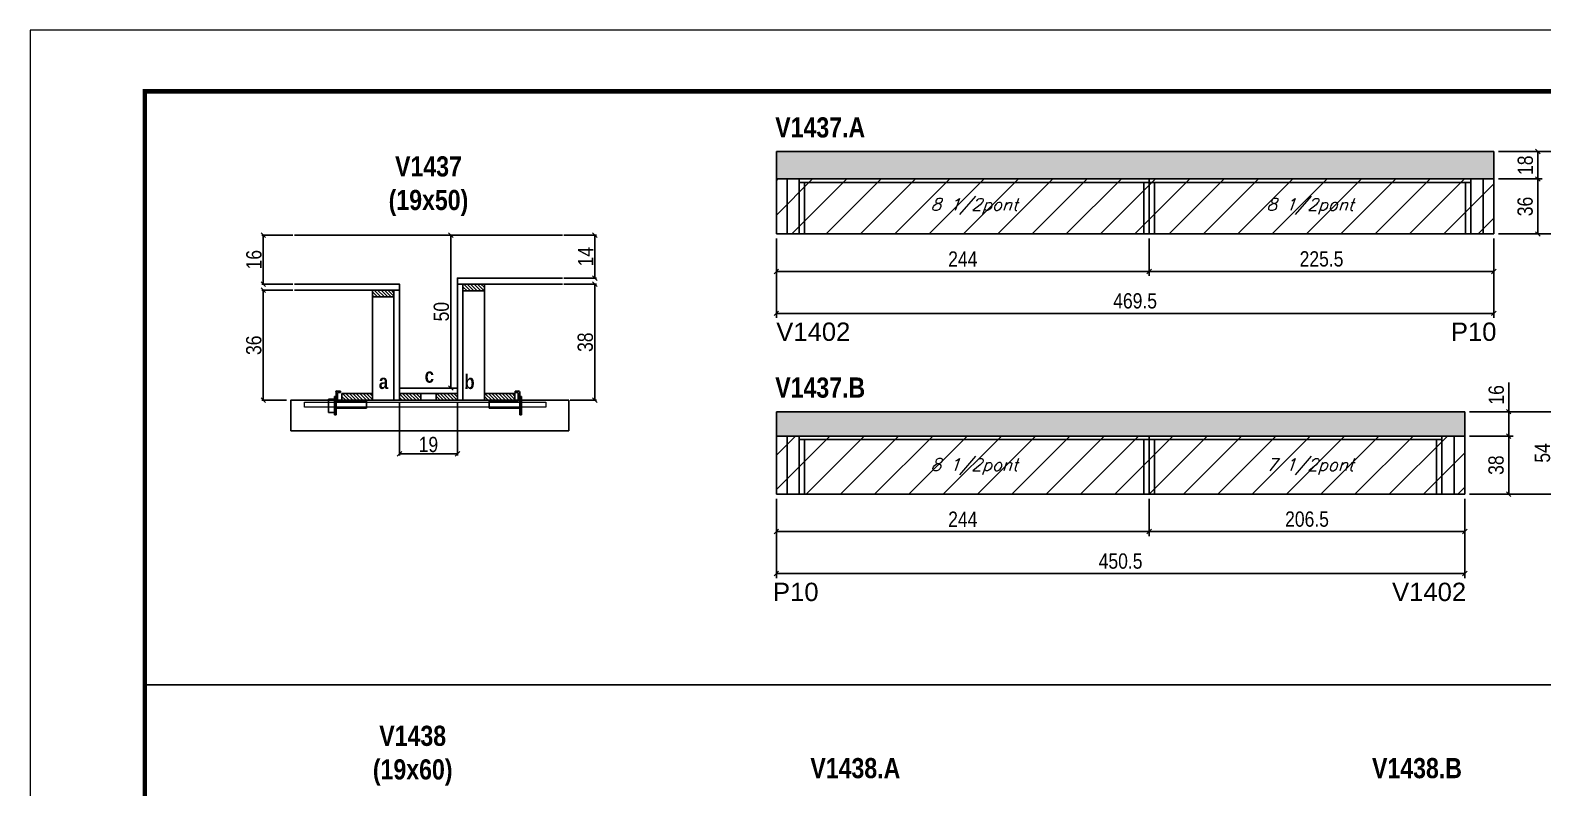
# Model space of a CAD drawing. Extents: x 3309 to 9563, y -2522 to 14608.
# Drawn here: x 3309 to 4299, y 6072 to 6568 of the extents above; entities that cross this region are included whole.
import ezdxf

# ---------------------------------------------------------------- set-up
doc = ezdxf.new("R2010")
doc.units = 0
doc.linetypes.add('DASHED', pattern=[0.75, 0.5, -0.25])
for name, color, linetype in [('5', 5, 'Continuous'), ('barrote', 251, 'Continuous'), ('COTA', 241, 'Continuous'), ('detalhes', 4, 'Continuous'), ('NOMENCLATURA', 7, 'Continuous'), ('Painéis', 200, 'Continuous'), ('presilha', 1, 'Continuous'), ('SARR_2.2x10', 60, 'Continuous'), ('SARR_2.2x7', 40, 'Continuous'), ('SARR_3.5x7', 81, 'Continuous'), ('texto', 7, 'Continuous')]:
    doc.layers.add(name, color=color, linetype=linetype)
for name, color, linetype, lineweight in [('CONCRETO', 251, 'Continuous', 25), ('Folhas', 255, 'Continuous', 9), ('Hachura', 251, 'Continuous', 9), ('SARRAFO DE PRESSAO', 251, 'DASHED', 9), ('SCO-___-LAJ', 2, 'Continuous', 0)]:
    doc.layers.add(name, color=color, linetype=linetype, lineweight=lineweight)
doc.styles.add('COTA TECNICA', font='techl___.ttf', dxfattribs={"height": 10})
doc.styles.add('COTA TECNICA 2X', font='techl___.ttf', dxfattribs={"height": 10})
doc.styles.add('Romans', font='romans.shx')
doc.styles.get("Standard").update_dxf_attribs({"font": 'arial.ttf'})
doc.styles.add('TECNICA', font='techb___.ttf', dxfattribs={"height": 10})
doc.dimstyles.new('PAINEL', dxfattribs={"dimtxt": 10, "dimasz": 3, "dimexe": 3, "dimexo": 3, "dimgap": 3, "dimtad": 1, "dimdec": 1, "dimzin": 12, "dimdsep": 46, "dimtxsty": 'COTA TECNICA', "dimblk1": 'OBLIQUE', "dimblk2": 'OBLIQUE', "dimsah": 1, "dimcen": 0.9, "dimclrd": 4, "dimclre": 4, "dimclrt": 240, "dimadec": 1, "dimazin": 3, "dimtfac": 1, "dimtdec": 1, "dimtmove": 0, "dimatfit": 3, "dimfxl": 1, "dimtolj": 1, "dimtzin": 12, "dimarcsym": 0})
doc.dimstyles.new('SECAO', dxfattribs={"dimscale": 0.333333, "dimtxt": 5, "dimasz": 9, "dimexe": 3, "dimexo": 3, "dimgap": 3, "dimtad": 1, "dimdec": 1, "dimlfac": 0.5, "dimzin": 12, "dimdsep": 46, "dimtxsty": 'COTA TECNICA 2X', "dimblk1": 'OBLIQUE', "dimblk2": 'OBLIQUE', "dimsah": 1, "dimcen": 0.9, "dimclrd": 4, "dimclre": 4, "dimclrt": 240, "dimadec": 1, "dimazin": 3, "dimtfac": 1, "dimtdec": 1, "dimtmove": 0, "dimatfit": 3, "dimfxl": 1, "dimtolj": 1, "dimtzin": 12, "dimarcsym": 0})
pattern_1 = [(135, (36786.4629, -117186.5457), (-1.122532015, -1.122532015), [])]

# ---------------------------------------------------------------- blocks, each defined once
blk = doc.blocks.new('9999999999')
at = {"layer": 'Folhas'}
blk.add_lwpolyline([(98138.98, 34190.21), (99623.98, 34190.21), (99623.98, 35240.21), (98138.98, 35240.21)], close=True, dxfattribs=at)
at = {"layer": 'Folhas', "color": 30, "const_width": 3}
blk.add_lwpolyline([(98213.98, 34230.21), (99583.98, 34230.21), (99583.98, 35200.21), (98213.98, 35200.21)], close=True, dxfattribs=at)
blk = doc.blocks.new('_Oblique')
at = {"color": 0, "linetype": 'ByBlock', "lineweight": -2}
blk.add_line((-0.5, -0.5), (0.5, 0.5), dxfattribs=at)
blk = doc.blocks.new('*D2461')
at = {"layer": 'COTA', "color": 4, "lineweight": -2, "transparency": 16777216}
for p, q in [((3550.92, 6324.62), (3550.92, 6289.53)), ((3588.92, 6324.62), (3588.92, 6289.53)), ((3588.92, 6290.53), (3550.92, 6290.53))]:
    blk.add_line(p, q, dxfattribs=at)
at = {"layer": 'Defpoints', "color": 0, "transparency": 16777216}
for p in [(3550.92, 6325.62), (3588.92, 6325.62), (3550.92, 6290.53)]:
    blk.add_point(p, dxfattribs=at)
at = {"layer": 'COTA', "color": 4, "lineweight": -2, "transparency": 16777216, "xscale": 3, "yscale": 3, "zscale": 3, "rotation": 180}
blk.add_blockref('_Oblique', (3550.92, 6290.53), dxfattribs=at)
at = {"layer": 'COTA', "color": 4, "lineweight": -2, "transparency": 16777216, "xscale": 3, "yscale": 3, "zscale": 3}
blk.add_blockref('_Oblique', (3588.92, 6290.53), dxfattribs=at)
at = {"layer": 'COTA', "color": 240, "transparency": 16777216, "insert": (3569.92, 6296.62), "char_height": 10, "attachment_point": 5, "style": 'COTA TECNICA 2X'}
blk.add_mtext('\\A1;19', dxfattribs=at)
blk = doc.blocks.new('PRESILHA METÁLICA 1')
at = {"layer": 'presilha'}
for p, q in [((6, 15.5), (7.5, 15.5)), ((6, -2.5), (6, 15.5)), ((7.5, 10.6), (7.5, 19.9)), ((7.5, 15.5), (7.5, -2.5)), ((12, 21), (8.6, 21)), ((9, 11.6), (9, 18.9)), ((12, 19.5), (9.6, 19.5)), ((12, 21), (12, 19.5)), ((0, 13), (6, 13)), ((0, 13), (0, 0)), ((6, 0), (0, 0)), ((6, 13), (6, 0)), ((37.5, 4.1), (7.5, 4.1)), ((37.5, 11), (9.6, 11)), ((37.5, 11), (37.5, 4.1)), ((7.5, -2.5), (6, -2.5))]:
    blk.add_line(p, q, dxfattribs=at)
for centre, radius, start, end in [((8.6, 19.9), 1.14, 90, 180), ((9.6, 18.9), 0.57, 90, 180), ((9.6, 11.6), 0.57, 180, 270)]:
    blk.add_arc(centre, radius, start, end, dxfattribs=at)
blk = doc.blocks.new('PRESILHA METÁLICA 2')
at = {"layer": 'presilha'}
for p, q in [((-5.2, 23.5), (-5.2, 22)), ((-5.2, 23.5), (-1.9, 23.5)), ((-5.2, 22), (-2.8, 22)), ((-2.2, 14.1), (-2.2, 21.4)), ((0.8, 18), (-0.8, 18)), ((-0.8, 18), (-0.8, 0)), ((-0.8, 14.6), (-0.8, 22.4)), ((0.8, 0), (0.8, 18)), ((-30.8, 13.5), (-30.8, 6.6)), ((-30.8, 13.5), (-2.8, 13.5)), ((-30.8, 6.6), (-0.8, 6.6)), ((-0.8, 0), (0.8, 0))]:
    blk.add_line(p, q, dxfattribs=at)
for centre, radius, start, end in [((-2.8, 21.4), 0.57, 0, 90), ((-1.9, 22.4), 1.14, 0, 90), ((-2.8, 14.1), 0.57, 270, 0)]:
    blk.add_arc(centre, radius, start, end, dxfattribs=at)
blk = doc.blocks.new('*D2462')
at = {"layer": 'COTA', "color": 4, "lineweight": -2, "transparency": 16777216}
for p, q in [((3481.23, 6397.62), (3460.88, 6397.62)), ((3461.88, 6397.62), (3461.88, 6325.62)), ((3477.11, 6325.62), (3460.88, 6325.62))]:
    blk.add_line(p, q, dxfattribs=at)
at = {"layer": 'Defpoints', "color": 0, "transparency": 16777216}
for p in [(3482.23, 6397.62), (3461.88, 6325.62), (3478.11, 6325.62)]:
    blk.add_point(p, dxfattribs=at)
at = {"layer": 'COTA', "color": 4, "lineweight": -2, "transparency": 16777216, "xscale": 3, "yscale": 3, "zscale": 3}
for p, rotation in [((3461.88, 6397.62), 90), ((3461.88, 6325.62), 270)]:
    blk.add_blockref('_Oblique', p, dxfattribs=dict(at, rotation=rotation))
at = {"layer": 'COTA', "color": 240, "transparency": 16777216, "insert": (3455.66, 6361.62), "char_height": 10, "attachment_point": 5, "rotation": 90, "style": 'COTA TECNICA 2X'}
blk.add_mtext('\\A1;36', dxfattribs=at)
blk = doc.blocks.new('*D2463')
at = {"layer": 'COTA', "color": 4, "lineweight": -2, "transparency": 16777216}
for p, q in [((3658.62, 6401.62), (3679.84, 6401.62)), ((3678.84, 6401.62), (3678.84, 6325.62)), ((3662.74, 6325.62), (3679.84, 6325.62))]:
    blk.add_line(p, q, dxfattribs=at)
at = {"layer": 'Defpoints', "color": 0, "transparency": 16777216}
for p in [(3657.62, 6401.62), (3661.74, 6325.62), (3678.84, 6325.62)]:
    blk.add_point(p, dxfattribs=at)
at = {"layer": 'COTA', "color": 4, "lineweight": -2, "transparency": 16777216, "xscale": 3, "yscale": 3, "zscale": 3}
for p, rotation in [((3678.84, 6401.62), 90), ((3678.84, 6325.62), 270)]:
    blk.add_blockref('_Oblique', p, dxfattribs=dict(at, rotation=rotation))
at = {"layer": 'COTA', "color": 240, "transparency": 16777216, "insert": (3672.6, 6363.62), "char_height": 10, "attachment_point": 5, "rotation": 90, "style": 'COTA TECNICA 2X'}
blk.add_mtext('\\A1;38', dxfattribs=at)
blk = doc.blocks.new('*D2464')
at = {"layer": 'COTA', "color": 4, "lineweight": -2, "transparency": 16777216}
for p, q in [((3587.92, 6433.62), (3583.53, 6433.62)), ((3584.53, 6333.62), (3584.53, 6433.62)), ((3587.92, 6333.62), (3583.53, 6333.62))]:
    blk.add_line(p, q, dxfattribs=at)
at = {"layer": 'Defpoints', "color": 0, "transparency": 16777216}
for p in [(3584.53, 6433.62), (3588.92, 6433.62), (3588.92, 6333.62)]:
    blk.add_point(p, dxfattribs=at)
at = {"layer": 'COTA', "color": 4, "lineweight": -2, "transparency": 16777216, "xscale": 3, "yscale": 3, "zscale": 3}
for p, rotation in [((3584.53, 6433.62), 90), ((3584.53, 6333.62), 270)]:
    blk.add_blockref('_Oblique', p, dxfattribs=dict(at, rotation=rotation))
at = {"layer": 'COTA', "color": 240, "transparency": 16777216, "insert": (3578.42, 6383.62), "char_height": 10, "attachment_point": 5, "rotation": 90, "style": 'COTA TECNICA 2X'}
blk.add_mtext('\\A1;50', dxfattribs=at)
blk = doc.blocks.new('*D2465')
at = {"layer": 'COTA', "color": 4, "lineweight": -2, "transparency": 16777216}
for p, q in [((3658.62, 6433.62), (3679.84, 6433.62)), ((3678.84, 6405.62), (3678.84, 6433.62)), ((3658.62, 6405.62), (3679.84, 6405.62))]:
    blk.add_line(p, q, dxfattribs=at)
at = {"layer": 'Defpoints', "color": 0, "transparency": 16777216}
for p in [(3657.62, 6433.62), (3678.84, 6433.62), (3657.62, 6405.62)]:
    blk.add_point(p, dxfattribs=at)
at = {"layer": 'COTA', "color": 4, "lineweight": -2, "transparency": 16777216, "xscale": 3, "yscale": 3, "zscale": 3}
for p, rotation in [((3678.84, 6433.62), 90), ((3678.84, 6405.62), 270)]:
    blk.add_blockref('_Oblique', p, dxfattribs=dict(at, rotation=rotation))
at = {"layer": 'COTA', "color": 240, "transparency": 16777216, "insert": (3672.77, 6419.62), "char_height": 10, "attachment_point": 5, "rotation": 90, "style": 'COTA TECNICA 2X'}
blk.add_mtext('\\A1;14', dxfattribs=at)
blk = doc.blocks.new('*D2466')
at = {"layer": 'COTA', "color": 4, "lineweight": -2, "transparency": 16777216}
for p, q in [((3481.23, 6433.62), (3460.88, 6433.62)), ((3461.88, 6401.62), (3461.88, 6433.62)), ((3481.23, 6401.62), (3460.88, 6401.62))]:
    blk.add_line(p, q, dxfattribs=at)
at = {"layer": 'Defpoints', "color": 0, "transparency": 16777216}
for p in [(3461.88, 6433.62), (3482.23, 6433.62), (3482.23, 6401.62)]:
    blk.add_point(p, dxfattribs=at)
at = {"layer": 'COTA', "color": 4, "lineweight": -2, "transparency": 16777216, "xscale": 3, "yscale": 3, "zscale": 3}
for p, rotation in [((3461.88, 6433.62), 90), ((3461.88, 6401.62), 270)]:
    blk.add_blockref('_Oblique', p, dxfattribs=dict(at, rotation=rotation))
at = {"layer": 'COTA', "color": 240, "transparency": 16777216, "insert": (3455.77, 6417.62), "char_height": 10, "attachment_point": 5, "rotation": 90, "style": 'COTA TECNICA 2X'}
blk.add_mtext('\\A1;16', dxfattribs=at)
blk = doc.blocks.new('*D2470')
at = {"layer": 'COTA', "color": 4, "lineweight": -2, "transparency": 16777216}
for p, q in [((3797.59, 6431.46), (3797.59, 6379.51)), ((4267.09, 6431.46), (4267.09, 6379.51)), ((3797.59, 6382.51), (4267.09, 6382.51))]:
    blk.add_line(p, q, dxfattribs=at)
at = {"layer": 'Defpoints', "color": 0, "transparency": 16777216}
for p in [(3797.59, 6434.46), (4267.09, 6434.46), (4267.09, 6382.51)]:
    blk.add_point(p, dxfattribs=at)
at = {"layer": 'COTA', "color": 4, "lineweight": -2, "transparency": 16777216, "xscale": 3, "yscale": 3, "zscale": 3, "rotation": 180}
blk.add_blockref('_Oblique', (3797.59, 6382.51), dxfattribs=at)
at = {"layer": 'COTA', "color": 4, "lineweight": -2, "transparency": 16777216, "xscale": 3, "yscale": 3, "zscale": 3}
blk.add_blockref('_Oblique', (4267.09, 6382.51), dxfattribs=at)
at = {"layer": 'COTA', "color": 240, "transparency": 16777216, "insert": (4032.34, 6390.64), "char_height": 10, "attachment_point": 5, "style": 'COTA TECNICA'}
blk.add_mtext('\\A1;469.5', dxfattribs=at)
blk = doc.blocks.new('*D2471')
at = {"layer": 'COTA', "color": 4, "lineweight": -2, "transparency": 16777216}
for p, q in [((3797.59, 6431.46), (3797.59, 6406.98)), ((4041.59, 6431.46), (4041.59, 6406.98)), ((3797.59, 6409.98), (4041.59, 6409.98))]:
    blk.add_line(p, q, dxfattribs=at)
at = {"layer": 'Defpoints', "color": 0, "transparency": 16777216}
for p in [(3797.59, 6434.46), (4041.59, 6434.46), (4041.59, 6409.98)]:
    blk.add_point(p, dxfattribs=at)
at = {"layer": 'COTA', "color": 4, "lineweight": -2, "transparency": 16777216, "xscale": 3, "yscale": 3, "zscale": 3, "rotation": 180}
blk.add_blockref('_Oblique', (3797.59, 6409.98), dxfattribs=at)
at = {"layer": 'COTA', "color": 4, "lineweight": -2, "transparency": 16777216, "xscale": 3, "yscale": 3, "zscale": 3}
blk.add_blockref('_Oblique', (4041.59, 6409.98), dxfattribs=at)
at = {"layer": 'COTA', "color": 240, "transparency": 16777216, "insert": (3919.59, 6418.06), "char_height": 10, "attachment_point": 5, "style": 'COTA TECNICA'}
blk.add_mtext('\\A1;244', dxfattribs=at)
blk = doc.blocks.new('*D2472')
at = {"layer": 'COTA', "color": 4, "lineweight": -2, "transparency": 16777216}
for p, q in [((4041.59, 6431.46), (4041.59, 6406.98)), ((4267.09, 6431.46), (4267.09, 6406.98)), ((4041.59, 6409.98), (4267.09, 6409.98))]:
    blk.add_line(p, q, dxfattribs=at)
at = {"layer": 'Defpoints', "color": 0, "transparency": 16777216}
for p in [(4041.59, 6434.46), (4267.09, 6434.46), (4267.09, 6409.98)]:
    blk.add_point(p, dxfattribs=at)
at = {"layer": 'COTA', "color": 4, "lineweight": -2, "transparency": 16777216, "xscale": 3, "yscale": 3, "zscale": 3, "rotation": 180}
blk.add_blockref('_Oblique', (4041.59, 6409.98), dxfattribs=at)
at = {"layer": 'COTA', "color": 4, "lineweight": -2, "transparency": 16777216, "xscale": 3, "yscale": 3, "zscale": 3}
blk.add_blockref('_Oblique', (4267.09, 6409.98), dxfattribs=at)
at = {"layer": 'COTA', "color": 240, "transparency": 16777216, "insert": (4154.34, 6418.09), "char_height": 10, "attachment_point": 5, "style": 'COTA TECNICA'}
blk.add_mtext('\\A1;225.5', dxfattribs=at)
blk = doc.blocks.new('*D2467')
at = {"layer": 'COTA', "color": 4, "lineweight": -2, "transparency": 16777216}
for p, q in [((4270.09, 6488.46), (4298.81, 6488.46)), ((4295.81, 6470.46), (4295.81, 6488.46)), ((4270.09, 6470.46), (4298.81, 6470.46))]:
    blk.add_line(p, q, dxfattribs=at)
at = {"layer": 'Defpoints', "color": 0, "transparency": 16777216}
for p in [(4267.09, 6488.46), (4295.81, 6488.46), (4267.09, 6470.46)]:
    blk.add_point(p, dxfattribs=at)
at = {"layer": 'COTA', "color": 4, "lineweight": -2, "transparency": 16777216, "xscale": 3, "yscale": 3, "zscale": 3}
for p, rotation in [((4295.81, 6488.46), 90), ((4295.81, 6470.46), 270)]:
    blk.add_blockref('_Oblique', p, dxfattribs=dict(at, rotation=rotation))
at = {"layer": 'COTA', "color": 240, "transparency": 16777216, "insert": (4287.72, 6479.46), "char_height": 10, "attachment_point": 5, "rotation": 90, "style": 'COTA TECNICA'}
blk.add_mtext('\\A1;18', dxfattribs=at)
blk = doc.blocks.new('*D2468')
at = {"layer": 'COTA', "color": 4, "lineweight": -2, "transparency": 16777216}
for p, q in [((4270.09, 6470.46), (4298.81, 6470.46)), ((4295.81, 6470.46), (4295.81, 6434.46)), ((4270.09, 6434.46), (4298.81, 6434.46))]:
    blk.add_line(p, q, dxfattribs=at)
at = {"layer": 'Defpoints', "color": 0, "transparency": 16777216}
for p in [(4267.09, 6470.46), (4267.09, 6434.46), (4295.81, 6434.46)]:
    blk.add_point(p, dxfattribs=at)
at = {"layer": 'COTA', "color": 4, "lineweight": -2, "transparency": 16777216, "xscale": 3, "yscale": 3, "zscale": 3}
for p, rotation in [((4295.81, 6470.46), 90), ((4295.81, 6434.46), 270)]:
    blk.add_blockref('_Oblique', p, dxfattribs=dict(at, rotation=rotation))
at = {"layer": 'COTA', "color": 240, "transparency": 16777216, "insert": (4287.59, 6452.46), "char_height": 10, "attachment_point": 5, "rotation": 90, "style": 'COTA TECNICA'}
blk.add_mtext('\\A1;36', dxfattribs=at)
blk = doc.blocks.new('*D2469')
at = {"layer": 'COTA', "color": 4, "lineweight": -2, "transparency": 16777216}
for p, q in [((4270.09, 6488.46), (4329.05, 6488.46)), ((4326.05, 6434.46), (4326.05, 6488.46)), ((4270.09, 6434.46), (4329.05, 6434.46))]:
    blk.add_line(p, q, dxfattribs=at)
at = {"layer": 'Defpoints', "color": 0, "transparency": 16777216}
for p in [(4267.09, 6488.46), (4326.05, 6488.46), (4267.09, 6434.46)]:
    blk.add_point(p, dxfattribs=at)
at = {"layer": 'COTA', "color": 4, "lineweight": -2, "transparency": 16777216, "xscale": 3, "yscale": 3, "zscale": 3}
for p, rotation in [((4326.05, 6488.46), 90), ((4326.05, 6434.46), 270)]:
    blk.add_blockref('_Oblique', p, dxfattribs=dict(at, rotation=rotation))
at = {"layer": 'COTA', "color": 240, "transparency": 16777216, "insert": (4317.94, 6461.46), "char_height": 10, "attachment_point": 5, "rotation": 90, "style": 'COTA TECNICA'}
blk.add_mtext('\\A1;54', dxfattribs=at)
blk = doc.blocks.new('*D2476')
at = {"layer": 'COTA', "color": 4, "lineweight": -2, "transparency": 16777216}
for p, q in [((3797.59, 6261.14), (3797.59, 6209.19)), ((4248.09, 6261.14), (4248.09, 6209.19)), ((3797.59, 6212.19), (4248.09, 6212.19))]:
    blk.add_line(p, q, dxfattribs=at)
at = {"layer": 'Defpoints', "color": 0, "transparency": 16777216}
for p in [(3797.59, 6264.14), (4248.09, 6264.14), (4248.09, 6212.19)]:
    blk.add_point(p, dxfattribs=at)
at = {"layer": 'COTA', "color": 4, "lineweight": -2, "transparency": 16777216, "xscale": 3, "yscale": 3, "zscale": 3, "rotation": 180}
blk.add_blockref('_Oblique', (3797.59, 6212.19), dxfattribs=at)
at = {"layer": 'COTA', "color": 4, "lineweight": -2, "transparency": 16777216, "xscale": 3, "yscale": 3, "zscale": 3}
blk.add_blockref('_Oblique', (4248.09, 6212.19), dxfattribs=at)
at = {"layer": 'COTA', "color": 240, "transparency": 16777216, "insert": (4022.84, 6220.3), "char_height": 10, "attachment_point": 5, "style": 'COTA TECNICA'}
blk.add_mtext('\\A1;450.5', dxfattribs=at)
blk = doc.blocks.new('*D2477')
at = {"layer": 'COTA', "color": 4, "lineweight": -2, "transparency": 16777216}
for p, q in [((3797.59, 6261.14), (3797.59, 6236.67)), ((4041.59, 6261.14), (4041.59, 6236.67)), ((3797.59, 6239.67), (4041.59, 6239.67))]:
    blk.add_line(p, q, dxfattribs=at)
at = {"layer": 'Defpoints', "color": 0, "transparency": 16777216}
for p in [(3797.59, 6264.14), (4041.59, 6264.14), (4041.59, 6239.67)]:
    blk.add_point(p, dxfattribs=at)
at = {"layer": 'COTA', "color": 4, "lineweight": -2, "transparency": 16777216, "xscale": 3, "yscale": 3, "zscale": 3, "rotation": 180}
blk.add_blockref('_Oblique', (3797.59, 6239.67), dxfattribs=at)
at = {"layer": 'COTA', "color": 4, "lineweight": -2, "transparency": 16777216, "xscale": 3, "yscale": 3, "zscale": 3}
blk.add_blockref('_Oblique', (4041.59, 6239.67), dxfattribs=at)
at = {"layer": 'COTA', "color": 240, "transparency": 16777216, "insert": (3919.59, 6247.74), "char_height": 10, "attachment_point": 5, "style": 'COTA TECNICA'}
blk.add_mtext('\\A1;244', dxfattribs=at)
blk = doc.blocks.new('*D2478')
at = {"layer": 'COTA', "color": 4, "lineweight": -2, "transparency": 16777216}
for p, q in [((4041.59, 6261.14), (4041.59, 6236.67)), ((4248.09, 6261.14), (4248.09, 6236.67)), ((4041.59, 6239.67), (4248.09, 6239.67))]:
    blk.add_line(p, q, dxfattribs=at)
at = {"layer": 'Defpoints', "color": 0, "transparency": 16777216}
for p in [(4041.59, 6264.14), (4248.09, 6264.14), (4248.09, 6239.67)]:
    blk.add_point(p, dxfattribs=at)
at = {"layer": 'COTA', "color": 4, "lineweight": -2, "transparency": 16777216, "xscale": 3, "yscale": 3, "zscale": 3, "rotation": 180}
blk.add_blockref('_Oblique', (4041.59, 6239.67), dxfattribs=at)
at = {"layer": 'COTA', "color": 4, "lineweight": -2, "transparency": 16777216, "xscale": 3, "yscale": 3, "zscale": 3}
blk.add_blockref('_Oblique', (4248.09, 6239.67), dxfattribs=at)
at = {"layer": 'COTA', "color": 240, "transparency": 16777216, "insert": (4144.84, 6247.77), "char_height": 10, "attachment_point": 5, "style": 'COTA TECNICA'}
blk.add_mtext('\\A1;206.5', dxfattribs=at)
blk = doc.blocks.new('*D2473')
at = {"layer": 'COTA', "color": 4, "lineweight": -2, "transparency": 16777216}
for p, q in [((4276.81, 6318.14), (4276.81, 6337.15)), ((4251.09, 6318.14), (4279.81, 6318.14)), ((4276.81, 6302.14), (4276.81, 6318.14)), ((4251.09, 6302.14), (4279.81, 6302.14))]:
    blk.add_line(p, q, dxfattribs=at)
at = {"layer": 'Defpoints', "color": 0, "transparency": 16777216}
for p in [(4248.09, 6318.14), (4276.81, 6318.14), (4248.09, 6302.14)]:
    blk.add_point(p, dxfattribs=at)
at = {"layer": 'COTA', "color": 4, "lineweight": -2, "transparency": 16777216, "xscale": 3, "yscale": 3, "zscale": 3}
for p, rotation in [((4276.81, 6318.14), 90), ((4276.81, 6302.14), 270)]:
    blk.add_blockref('_Oblique', p, dxfattribs=dict(at, rotation=rotation))
at = {"layer": 'COTA', "color": 240, "transparency": 16777216, "insert": (4268.71, 6329.15), "char_height": 10, "attachment_point": 5, "rotation": 90, "style": 'COTA TECNICA'}
blk.add_mtext('\\A1;16', dxfattribs=at)
blk = doc.blocks.new('*D2474')
at = {"layer": 'COTA', "color": 4, "lineweight": -2, "transparency": 16777216}
for p, q in [((4251.09, 6302.14), (4279.81, 6302.14)), ((4276.81, 6302.14), (4276.81, 6264.14)), ((4251.09, 6264.14), (4279.81, 6264.14))]:
    blk.add_line(p, q, dxfattribs=at)
at = {"layer": 'Defpoints', "color": 0, "transparency": 16777216}
for p in [(4248.09, 6302.14), (4248.09, 6264.14), (4276.81, 6264.14)]:
    blk.add_point(p, dxfattribs=at)
at = {"layer": 'COTA', "color": 4, "lineweight": -2, "transparency": 16777216, "xscale": 3, "yscale": 3, "zscale": 3}
for p, rotation in [((4276.81, 6302.14), 90), ((4276.81, 6264.14), 270)]:
    blk.add_blockref('_Oblique', p, dxfattribs=dict(at, rotation=rotation))
at = {"layer": 'COTA', "color": 240, "transparency": 16777216, "insert": (4268.57, 6283.14), "char_height": 10, "attachment_point": 5, "rotation": 90, "style": 'COTA TECNICA'}
blk.add_mtext('\\A1;38', dxfattribs=at)
blk = doc.blocks.new('*D2475')
at = {"layer": 'COTA', "color": 4, "lineweight": -2, "transparency": 16777216}
for p, q in [((4251.09, 6318.14), (4310.05, 6318.14)), ((4307.05, 6264.14), (4307.05, 6318.14)), ((4251.09, 6264.14), (4310.05, 6264.14))]:
    blk.add_line(p, q, dxfattribs=at)
at = {"layer": 'Defpoints', "color": 0, "transparency": 16777216}
for p in [(4248.09, 6318.14), (4307.05, 6318.14), (4248.09, 6264.14)]:
    blk.add_point(p, dxfattribs=at)
at = {"layer": 'COTA', "color": 4, "lineweight": -2, "transparency": 16777216, "xscale": 3, "yscale": 3, "zscale": 3}
for p, rotation in [((4307.05, 6318.14), 90), ((4307.05, 6264.14), 270)]:
    blk.add_blockref('_Oblique', p, dxfattribs=dict(at, rotation=rotation))
at = {"layer": 'COTA', "color": 240, "transparency": 16777216, "insert": (4298.94, 6291.14), "char_height": 10, "attachment_point": 5, "rotation": 90, "style": 'COTA TECNICA'}
blk.add_mtext('\\A1;54', dxfattribs=at)

msp = doc.modelspace()

# ---------------------------------------------------------------- hatches: boundary and pattern name
at = {"layer": 'COTA'}
h = msp.add_hatch(dxfattribs=at)
h.set_pattern_fill('AR-CONC', color=256, scale=0.03)
h.set_pattern_definition([(50, (-3191.81, -5729.007), (5.46554, -0.4781726), [0.5715, -6.2865]), (355, (-3191.81, -5729.007), (-1.0573026, 5.7317054), [0.4572, -5.0292175]), (100.451445, (-3191.3546, -5729.047), (4.4082374, 5.2535326), [0.4857003, -5.3427073]), (46.1842, (-3191.81, -5727.483), (8.1323712, -1.2612698), [0.85725, -9.42975]), (96.63556, (-3191.132, -5727.588), (7.122124, 7.4227837), [0.7285507, -8.0140682]), (351.18415, (-3191.81, -5727.483), (7.122124, 7.4227837), [0.685799, -7.543792]), (21, (-3191.048, -5727.864), (4.5484317, -3.067956), [0.5715, -6.2865]), (326, (-3191.048, -5727.864), (1.8540609, 5.525639), [0.4572, -5.0292]), (71.451445, (-3190.669, -5728.1197), (6.4024926, 2.457683), [0.4857003, -5.3426981]), (37.5, (-3191.81, -5729.007), (0.0926581, 2.53665117), [0, -4.96824, 0, -5.1054, 0, -5.04825]), (7.5, (-3191.81, -5729.007), (2.0045899, 3.00541724), [0, -2.91084, 0, -4.85394, 0, -1.92405]), (327.5, (-3193.5093, -5729.007), (4.06771786, -0.17186232), [0, -1.905, 0, -5.9436, 0, -7.8867]), (317.5, (-3194.2713, -5729.007), (4.4438754, 0.7627947), [0, -2.4765, 0, -3.94716, 0, -5.6007])])
h.paths.add_polyline_path([(3797.59, 6488.46), (3797.59, 6470.46), (4267.09, 6470.46), (4267.09, 6488.46)])
h = msp.add_hatch(dxfattribs=at)
h.set_pattern_fill('AR-CONC', color=256, scale=0.03)
h.set_pattern_definition([(50, (-3191.81, -5897.326), (5.46554, -0.4781726), [0.5715, -6.2865]), (355, (-3191.81, -5897.326), (-1.0573026, 5.7317054), [0.4572, -5.0292175]), (100.451445, (-3191.3546, -5897.366), (4.4082374, 5.2535326), [0.4857003, -5.3427073]), (46.1842, (-3191.81, -5895.802), (8.1323712, -1.2612698), [0.85725, -9.42975]), (96.63556, (-3191.132, -5895.907), (7.122124, 7.4227837), [0.7285507, -8.0140682]), (351.18415, (-3191.81, -5895.802), (7.122124, 7.4227837), [0.685799, -7.543792]), (21, (-3191.048, -5896.183), (4.5484317, -3.067956), [0.5715, -6.2865]), (326, (-3191.048, -5896.183), (1.8540609, 5.525639), [0.4572, -5.0292]), (71.451445, (-3190.669, -5896.439), (6.4024926, 2.457683), [0.4857003, -5.3426981]), (37.5, (-3191.81, -5897.3262), (0.0926581, 2.53665117), [0, -4.96824, 0, -5.1054, 0, -5.04825]), (7.5, (-3191.81, -5897.3262), (2.0045899, 3.00541724), [0, -2.91084, 0, -4.85394, 0, -1.92405]), (327.5, (-3193.5093, -5897.3262), (4.06771786, -0.17186232), [0, -1.905, 0, -5.9436, 0, -7.8867]), (317.5, (-3194.2713, -5897.3262), (4.4438754, 0.7627947), [0, -2.4765, 0, -3.94716, 0, -5.6007])])
h.paths.add_polyline_path([(3797.59, 6318.14), (3797.59, 6302.14), (4248.09, 6302.14), (4248.09, 6318.14)])
at = {"layer": 'Hachura', "linetype": 'ByBlock'}
h = msp.add_hatch(dxfattribs=at)
h.set_pattern_fill('ANSI31', color=256, scale=5)
h.paths.add_polyline_path([(3797.59, 6470.46), (3797.59, 6434.46), (4041.59, 6434.46), (4041.59, 6470.46)])
h.paths.add_polyline_path([(4041.59, 6470.46), (4041.59, 6434.46), (4267.09, 6434.46), (4267.09, 6470.46)])
h.paths.add_polyline_path([(4248.09, 6264.14), (4248.09, 6302.14), (4041.59, 6302.14), (4041.59, 6264.14)])
h.paths.add_polyline_path([(4041.59, 6264.14), (4041.59, 6302.14), (3797.59, 6302.14), (3797.59, 6264.14)])
at = {"layer": 'SARR_2.2x10'}
h = msp.add_hatch(dxfattribs=at)
h.set_pattern_fill('ANSI31', color=256, scale=0.5, angle=90)
h.set_pattern_definition([(135, (36706.8629, -117186.5457), (-1.122532015, -1.122532015), [])])
h.paths.add_polyline_path([(3513.32, 6330.02), (3513.32, 6325.62), (3533.32, 6325.62), (3533.32, 6330.02)])
h = msp.add_hatch(dxfattribs=at)
h.set_pattern_fill('ANSI31', color=256, scale=0.5, angle=90)
h.set_pattern_definition([(135, (36800.0629, -117186.5457), (-1.122532015, -1.122532015), [])])
h.paths.add_polyline_path([(3606.52, 6330.02), (3606.52, 6325.62), (3626.52, 6325.62), (3626.52, 6330.02)])
at = {"layer": 'SARR_2.2x7'}
h = msp.add_hatch(dxfattribs=at)
h.set_pattern_fill('ANSI31', color=256, scale=0.5, angle=90)
h.set_pattern_definition([(135, (36720.8629, -117118.9457), (-1.122532015, -1.122532015), [])])
h.paths.add_polyline_path([(3547.32, 6397.62), (3547.32, 6393.22), (3533.32, 6393.22), (3533.32, 6397.62)])
h = msp.add_hatch(dxfattribs=at)
h.set_pattern_fill('ANSI31', color=256, scale=0.5, angle=90)
h.set_pattern_definition([(135, (36700.8629, -117114.9457), (-1.122532015, -1.122532015), [])])
h.paths.add_polyline_path([(3592.52, 6401.62), (3592.52, 6397.22), (3606.52, 6397.22), (3606.52, 6401.62)])
h = msp.add_hatch(dxfattribs=at)
h.set_pattern_fill('ANSI31', color=256, scale=0.5, angle=90)
h.set_pattern_definition(pattern_1)
h.paths.add_polyline_path([(3564.92, 6325.62), (3564.92, 6330.02), (3550.92, 6330.02), (3550.92, 6325.62)])
h = msp.add_hatch(dxfattribs=at)
h.set_pattern_fill('ANSI31', color=256, scale=0.5, angle=90)
h.set_pattern_definition(pattern_1)
h.paths.add_polyline_path([(3574.92, 6330.02), (3574.92, 6325.62), (3588.92, 6325.62), (3588.92, 6330.02)])

# ---------------------------------------------------------------- linework, layer by layer
at = {"layer": 'barrote'}
msp.add_lwpolyline([(3479.87, 6305.62), (3661.79, 6305.62), (3661.79, 6325.62), (3479.87, 6325.62)], close=True, dxfattribs=at)
at = {"layer": 'CONCRETO', "linetype": 'Continuous'}
msp.add_line((3657.62, 6433.62), (3482.23, 6433.62), dxfattribs=at)
at = {"layer": 'COTA'}
for p, q in [((3797.59, 6488.46), (3797.59, 6470.46)), ((3797.59, 6488.46), (4267.09, 6488.46)), ((4267.09, 6488.46), (4267.09, 6470.46)), ((3797.59, 6318.14), (3797.59, 6302.14)), ((3797.59, 6318.14), (4248.09, 6318.14)), ((4248.09, 6318.14), (4248.09, 6302.14)), ((3384.37, 6139.38), (4754.37, 6139.38))]:
    msp.add_line(p, q, dxfattribs=at)
at = {"layer": 'detalhes', "color": 250}
msp.add_line((3479.87, 6305.62), (3479.87, 6325.62), dxfattribs=at)
at = {"layer": 'Painéis', "linetype": 'ByBlock'}
for p, q in [((4267.09, 6470.46), (3797.59, 6470.46)), ((3797.59, 6470.46), (3797.59, 6434.46)), ((4041.59, 6470.46), (4041.59, 6434.46)), ((4267.09, 6434.46), (4267.09, 6470.46)), ((3797.59, 6434.46), (4267.09, 6434.46)), ((4248.09, 6302.14), (3797.59, 6302.14)), ((3797.59, 6302.14), (3797.59, 6264.14)), ((4041.59, 6302.14), (4041.59, 6264.14)), ((4248.09, 6264.14), (4248.09, 6302.14)), ((3797.59, 6264.14), (4248.09, 6264.14))]:
    msp.add_line(p, q, dxfattribs=at)
at = {"layer": 'Painéis', "linetype": 'Continuous', "elevation": 0}
for points in [[(3657.62, 6401.62), (3588.92, 6401.62), (3588.92, 6405.62), (3657.62, 6405.62)], [(3482.23, 6397.62), (3550.92, 6397.62), (3550.92, 6401.62), (3482.23, 6401.62)]]:
    msp.add_lwpolyline(points, dxfattribs=at)
at = {"layer": 'Painéis', "linetype": 'Continuous'}
for points in [[(3547.32, 6325.62), (3547.32, 6397.62), (3550.92, 6397.62), (3550.92, 6325.62)], [(3592.52, 6325.62), (3592.52, 6401.62), (3588.92, 6401.62), (3588.92, 6325.62)], [(3588.92, 6333.62), (3550.92, 6333.62), (3550.92, 6330.02), (3588.92, 6330.02)]]:
    msp.add_lwpolyline(points, close=True, dxfattribs=at)
at = {"layer": 'SARR_2.2x10'}
for points in [[(3513.32, 6330.02), (3533.32, 6330.02), (3533.32, 6325.62), (3513.32, 6325.62)], [(3606.52, 6330.02), (3626.52, 6330.02), (3626.52, 6325.62), (3606.52, 6325.62)]]:
    msp.add_lwpolyline(points, close=True, dxfattribs=at)
at = {"layer": 'SARR_2.2x7', "linetype": 'Continuous'}
for p, q in [((3804.59, 6434.46), (3804.59, 6470.46)), ((3812.59, 6468.26), (4041.59, 6468.26)), ((4041.59, 6468.26), (4252.09, 6468.26)), ((4260.09, 6434.46), (4260.09, 6470.46)), ((3804.59, 6264.14), (3804.59, 6302.14)), ((3812.59, 6299.94), (4041.59, 6299.94)), ((4041.59, 6299.94), (4233.09, 6299.94)), ((4241.09, 6264.14), (4241.09, 6302.14))]:
    msp.add_line(p, q, dxfattribs=at)
at = {"layer": 'SARR_2.2x7', "elevation": 0}
for points in [[(3533.32, 6397.62), (3547.32, 6397.62), (3547.32, 6393.22), (3533.32, 6393.22)], [(3606.52, 6401.62), (3592.52, 6401.62), (3592.52, 6397.22), (3606.52, 6397.22)]]:
    msp.add_lwpolyline(points, close=True, dxfattribs=at)
at = {"layer": 'SARR_2.2x7'}
for points in [[(3550.92, 6330.02), (3564.92, 6330.02), (3564.92, 6325.62), (3550.92, 6325.62)], [(3588.92, 6330.02), (3574.92, 6330.02), (3574.92, 6325.62), (3588.92, 6325.62)]]:
    msp.add_lwpolyline(points, close=True, dxfattribs=at)
at = {"layer": 'SARR_3.5x7'}
for p, q in [((3812.59, 6470.46), (3812.59, 6434.46)), ((3816.09, 6468.26), (3816.09, 6434.46)), ((4038.09, 6468.26), (4038.09, 6434.46)), ((4045.09, 6468.26), (4045.09, 6434.46)), ((4248.59, 6468.26), (4248.59, 6434.46)), ((4252.09, 6470.46), (4252.09, 6434.46)), ((3812.59, 6302.14), (3812.59, 6264.14)), ((3816.09, 6299.94), (3816.09, 6264.14)), ((4038.09, 6299.94), (4038.09, 6264.14)), ((4045.09, 6299.94), (4045.09, 6264.14)), ((4229.59, 6299.94), (4229.59, 6264.14)), ((4233.09, 6302.14), (4233.09, 6264.14))]:
    msp.add_line(p, q, dxfattribs=at)
for points in [[(3592.52, 6397.22), (3606.52, 6397.22), (3606.52, 6325.62), (3592.52, 6325.62)], [(3547.32, 6393.22), (3533.32, 6393.22), (3533.32, 6325.62), (3547.32, 6325.62)]]:
    msp.add_lwpolyline(points, close=True, dxfattribs=at)
at = {"layer": 'SCO-___-LAJ', "color": 1}
msp.add_lwpolyline([(3488.87, 6324.29), (3646.71, 6324.29), (3646.71, 6321.09), (3488.87, 6321.09)], close=True, dxfattribs=at)

# ---------------------------------------------------------------- block references
at = {"layer": 'presilha', "xscale": 0.6666666666666666, "yscale": 0.6666666666666666, "zscale": 0.6666666666666666}
for name, p in [('PRESILHA METÁLICA 1', (3504.46, 6317.66)), ('PRESILHA METÁLICA 2', (3630.2, 6315.99))]:
    msp.add_blockref(name, p, dxfattribs=at)
at = {"layer": 'SARRAFO DE PRESSAO', "color": 6, "linetype": 'ByBlock'}
msp.add_blockref('9999999999', (-94829.61, -28672.37), dxfattribs=at)

# ---------------------------------------------------------------- texts
at = {"layer": '5', "linetype": 'Continuous'}
for s, rotation, p in [('V1402', 359.99996, (3797.53, 6364.49)), ('P10', 359.99996, (4238.97, 6364.49)), ('P10', 0.00004, (3795.4, 6194.18)), ('V1402', 0.00004, (4200.49, 6194.18))]:
    msp.add_text(s, height=12, rotation=rotation, dxfattribs=at).set_placement(p)
at = {"layer": 'detalhes', "style": 'TECNICA'}
for s, p in [('c', (3567.47, 6337.1)), ('a', (3537.45, 6332.99)), ('b', (3593.42, 6332.97))]:
    msp.add_text(s, height=9.6, dxfattribs=at).set_placement(p)
at = {"layer": 'NOMENCLATURA', "style": 'TECNICA'}
for s, p in [('V1437.A', (3796.87, 6497.65)), ('V1437.B', (3796.87, 6327.33)), ('V1438.A', (3819.85, 6078.22, 0)), ('V1438.B', (4187.37, 6078.22, 0))]:
    msp.add_text(s, height=13.2, dxfattribs=at).set_placement(p)
at = {"layer": 'NOMENCLATURA', "char_height": 13.2, "attachment_point": 2, "style": 'TECNICA'}
for s, insert in [('V1437\\P(19x50)', (3569.96, 6485.32)), ('V1438\\P(19x60)', (3559.63, 6112.58))]:
    msp.add_mtext_dynamic_manual_height_columns(s, width=300.2766, gutter_width=1, heights=[0], dxfattribs=dict(at, insert=insert))
at = {"layer": 'texto', "color": 2, "char_height": 8, "attachment_point": 5, "style": 'Romans'}
for s, insert in [('{\\Q19;\\C256;8 1/2pont}', (3927.09, 6452.46)), ('{\\Q19;\\C256;8 1/2pont}', (4146.84, 6452.46)), ('{\\Q19;\\C256;8 1/2pont}', (3927.09, 6282.14)), ('{\\Q19;\\C256;7 1/2pont}', (4146.84, 6282.14))]:
    msp.add_mtext(s, dxfattribs=dict(at, insert=insert))

# ---------------------------------------------------------------- dimensions: what is measured, and where the dimension line sits
at = {"layer": 'COTA'}
for base, p1, p2, angle, dimstyle, picture, middle in [((4295.81, 6488.46), (4267.09, 6470.46), (4267.09, 6488.46), 90, 'PAINEL', '*D2467', (4287.72, 6479.46)), ((4326.05, 6488.46), (4267.09, 6434.46), (4267.09, 6488.46), 90, 'PAINEL', '*D2469', (4317.94, 6461.46)), ((4295.81, 6434.46), (4267.09, 6470.46), (4267.09, 6434.46), 90, 'PAINEL', '*D2468', (4287.59, 6452.46)), ((3461.88, 6433.62), (3482.23, 6401.62), (3482.23, 6433.62), 90, 'SECAO', '*D2466', (3455.77, 6417.62)), ((3678.84, 6433.62), (3657.62, 6405.62), (3657.62, 6433.62), 90, 'SECAO', '*D2465', (3672.77, 6419.62)), ((4267.09, 6382.51), (3797.59, 6434.46), (4267.09, 6434.46), 180, 'PAINEL', '*D2470', (4032.34, 6390.64)), ((3461.88, 6325.62, 0), (3482.23, 6397.62), (3478.11, 6325.62, 0), 90, 'SECAO', '*D2462', (3455.66, 6361.62, 0)), ((3678.84, 6325.62, 0), (3657.62, 6401.62), (3661.74, 6325.62, 0), 90, 'SECAO', '*D2463', (3672.6, 6363.62, 0)), ((4276.81, 6318.14), (4248.09, 6302.14), (4248.09, 6318.14), 90, 'PAINEL', '*D2473', (4268.71, 6329.15)), ((4307.05, 6318.14), (4248.09, 6264.14), (4248.09, 6318.14), 90, 'PAINEL', '*D2475', (4298.94, 6291.14)), ((4276.81, 6264.14), (4248.09, 6302.14), (4248.09, 6264.14), 90, 'PAINEL', '*D2474', (4268.57, 6283.14)), ((4248.09, 6212.19), (3797.59, 6264.14), (4248.09, 6264.14), 180, 'PAINEL', '*D2476', (4022.84, 6220.3))]:
    dim = msp.add_linear_dim(base=base, p1=p1, p2=p2, angle=angle, dimstyle=dimstyle, dxfattribs=at)
    dim.commit()
    dim.dimension.update_dxf_attribs({"geometry": picture, "text_midpoint": middle})
for base, p1, p2, angle, picture, middle in [((3584.53, 6433.62), (3588.92, 6333.62), (3588.92, 6433.62), 90, '*D2464', (3584.53, 6383.62)), ((3550.92, 6290.53), (3588.92, 6325.62), (3550.92, 6325.62), 180, '*D2461', (3569.92, 6290.53))]:
    dim = msp.add_linear_dim(base=base, p1=p1, p2=p2, angle=angle, dimstyle='SECAO', dxfattribs=at)
    dim.commit()
    dim.dimension.update_dxf_attribs({"geometry": picture, "text_midpoint": middle, "dimtype": 160})
for base, p1, p2, picture, middle in [((4041.59, 6409.98), (3797.59, 6434.46), (4041.59, 6434.46), '*D2471', (3919.59, 6418.06)), ((4041.59, 6239.67), (3797.59, 6264.14), (4041.59, 6264.14), '*D2477', (3919.59, 6247.74))]:
    dim = msp.add_linear_dim(base=base, p1=p1, p2=p2, dimstyle='PAINEL', dxfattribs=at)
    dim.commit()
    dim.dimension.update_dxf_attribs({"geometry": picture, "text_midpoint": middle})
for base, p1, p2, picture, middle in [((4267.09, 6409.98), (4041.59, 6434.46), (4267.09, 6434.46), '*D2472', (4154.34, 6418.09)), ((4248.09, 6239.67), (4041.59, 6264.14), (4248.09, 6264.14), '*D2478', (4144.84, 6247.77))]:
    dim = msp.add_linear_dim(base=base, p1=p1, p2=p2, dimstyle='PAINEL', override={"dimtmove": 1}, dxfattribs=at)
    dim.commit()
    dim.dimension.update_dxf_attribs({"geometry": picture, "text_midpoint": middle})

doc.saveas('drawing.dxf')
